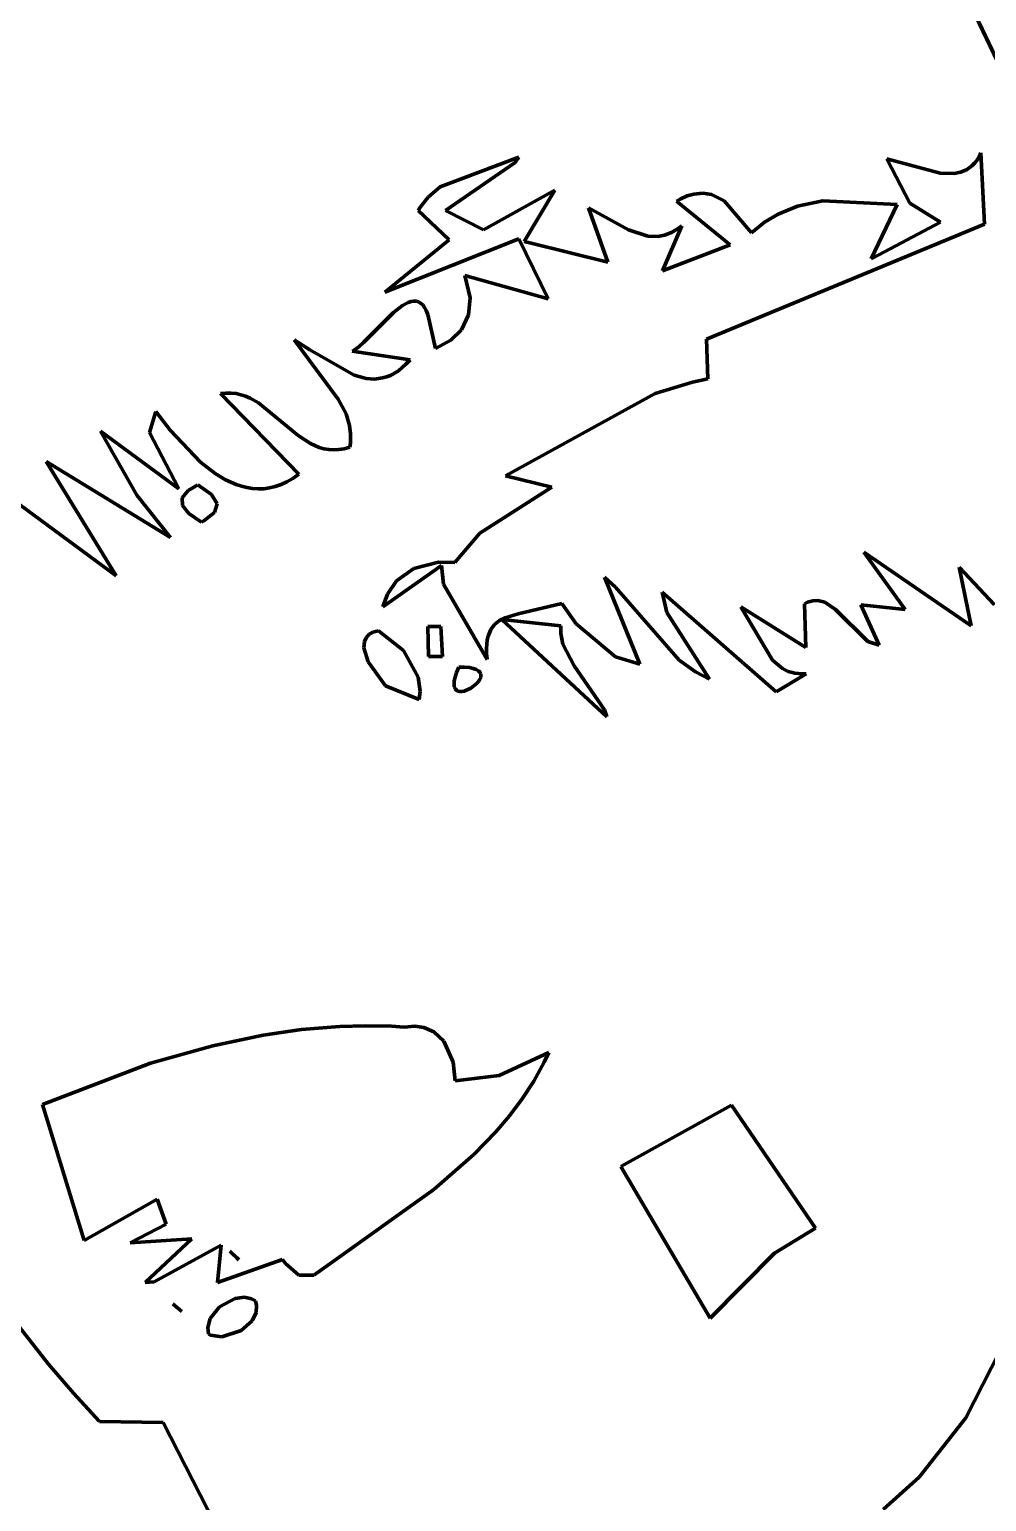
# Model space of a CAD drawing. Header units: millimetres. Extents: x 0 to 9.3, y 0 to 12.
# Drawn here: x 1.325 to 2.053, y 3.515 to 4.635 of the extents above; entities that cross this region are included whole.
import ezdxf

# ---------------------------------------------------------------- set-up
doc = ezdxf.new("R2010")
doc.units = ezdxf.units.MM
doc.layers.add('color#000000ff', color=7, linetype='CONTINUOUS', lineweight=100)
doc.layers.add('color#ffffffff', color=7, linetype='CONTINUOUS', lineweight=100)

msp = doc.modelspace()

# ---------------------------------------------------------------- linework, layer by layer
at = {"layer": 'color#000000ff'}
for p, q in [((2.1473, 4.4288), (1.9869, 4.7666)), ((1.6372, 4.5151), (1.697, 4.5377)), ((1.697, 4.5377), (1.6944, 4.5335)), ((1.9944, 4.5027), (1.9769, 4.5364)), ((1.9769, 4.5364), (2.0175, 4.5255)), ((2.0435, 4.533), (2.0453, 4.5352)), ((2.0453, 4.5352), (2.047, 4.5378)), ((2.047, 4.5378), (2.0485, 4.5408)), ((2.0485, 4.5408), (2.0511, 4.4866)), ((1.6944, 4.5335), (1.6413, 4.497)), ((2.0175, 4.5255), (2.028, 4.5252)), ((2.028, 4.5252), (2.0329, 4.5262)), ((2.0329, 4.5262), (2.0375, 4.5281)), ((2.0375, 4.5281), (2.0416, 4.531)), ((2.0416, 4.531), (2.0435, 4.533)), ((1.6281, 4.5072), (1.6372, 4.5151)), ((1.6701, 4.4823), (1.7245, 4.5126)), ((1.7245, 4.5126), (1.7011, 4.4734)), ((1.6222, 4.4999), (1.6281, 4.5072)), ((1.817, 4.5042), (1.8198, 4.5057)), ((1.8577, 4.4709), (1.817, 4.5042)), ((1.8198, 4.5057), (1.8251, 4.5081)), ((1.8251, 4.5081), (1.8301, 4.5096)), ((1.8301, 4.5096), (1.8371, 4.5103)), ((1.8371, 4.5103), (1.8436, 4.5093)), ((1.8436, 4.5093), (1.8533, 4.5045)), ((1.8533, 4.5045), (1.8741, 4.4801)), ((1.9091, 4.5003), (1.9282, 4.5044)), ((1.9282, 4.5044), (1.9848, 4.5017)), ((1.9848, 4.5017), (1.965, 4.4603)), ((2.0176, 4.4883), (1.9944, 4.5027)), ((1.6205, 4.4971), (1.6222, 4.4999)), ((1.644, 4.4747), (1.6205, 4.4971)), ((1.6413, 4.497), (1.6701, 4.4823)), ((1.7647, 4.4578), (1.7501, 4.4992)), ((1.7501, 4.4992), (1.7806, 4.4823)), ((1.884, 4.4881), (1.8944, 4.4944)), ((1.8944, 4.4944), (1.9091, 4.5003)), ((1.7806, 4.4823), (1.7953, 4.4776)), ((1.8028, 4.4774), (1.8079, 4.4784)), ((1.821, 4.4855), (1.8064, 4.4513)), ((1.8079, 4.4784), (1.8131, 4.4804)), ((1.8131, 4.4804), (1.8183, 4.4835)), ((1.8183, 4.4835), (1.821, 4.4855)), ((2.0511, 4.4866), (1.8397, 4.3993)), ((1.8741, 4.4801), (1.884, 4.4881)), ((1.9664, 4.4611), (2.0176, 4.4883)), ((1.6972, 4.4755), (1.5951, 4.435)), ((1.5951, 4.435), (1.644, 4.4747)), ((1.7195, 4.43), (1.6972, 4.4755)), ((1.7011, 4.4734), (1.7065, 4.4721)), ((1.7065, 4.4721), (1.7647, 4.4578)), ((1.7953, 4.4776), (1.8028, 4.4774)), ((1.8064, 4.4513), (1.8577, 4.4709)), ((1.965, 4.4603), (1.9664, 4.4611)), ((1.66, 4.4306), (1.656, 4.4477)), ((1.656, 4.4477), (1.7195, 4.43)), ((1.6019, 4.4196), (1.6087, 4.4248)), ((1.6087, 4.4248), (1.613, 4.4271)), ((1.613, 4.4271), (1.6151, 4.4278)), ((1.6151, 4.4278), (1.6171, 4.4281)), ((1.6171, 4.4281), (1.6189, 4.4281)), ((1.6189, 4.4281), (1.6207, 4.4276)), ((1.6207, 4.4276), (1.6224, 4.4267)), ((1.6224, 4.4267), (1.624, 4.4253)), ((1.624, 4.4253), (1.6254, 4.4234)), ((1.6254, 4.4234), (1.6266, 4.4209)), ((1.6589, 4.4176), (1.66, 4.4306)), ((1.5793, 4.397), (1.6019, 4.4196)), ((1.6266, 4.4209), (1.6278, 4.4179)), ((1.6278, 4.4179), (1.6338, 4.392)), ((1.6534, 4.4064), (1.6589, 4.4176)), ((1.6453, 4.3985), (1.6534, 4.4064)), ((1.5597, 4.3537), (1.5263, 4.3987)), ((1.5263, 4.3987), (1.5381, 4.3912)), ((1.5381, 4.3912), (1.5718, 4.3718)), ((1.5704, 4.39), (1.572, 4.3909)), ((1.6144, 4.3836), (1.5704, 4.39)), ((1.572, 4.3909), (1.5755, 4.3934)), ((1.5755, 4.3934), (1.5793, 4.397)), ((1.6338, 4.392), (1.6453, 4.3985)), ((1.8397, 4.3993), (1.8409, 4.369)), ((1.6056, 4.3752), (1.6085, 4.3776)), ((1.6085, 4.3776), (1.6115, 4.3804)), ((1.6115, 4.3804), (1.6144, 4.3836)), ((1.5718, 4.3718), (1.5811, 4.3693)), ((1.5811, 4.3693), (1.5873, 4.3689)), ((1.5873, 4.3689), (1.5934, 4.3697)), ((1.5934, 4.3697), (1.5965, 4.3705)), ((1.5965, 4.3705), (1.5995, 4.3717)), ((1.5995, 4.3717), (1.6025, 4.3733)), ((1.6025, 4.3733), (1.6056, 4.3752)), ((1.8291, 4.3666), (1.8008, 4.3578)), ((1.8409, 4.369), (1.8291, 4.3666)), ((1.4702, 4.3578), (1.4743, 4.3582)), ((1.5298, 4.2965), (1.4702, 4.3578)), ((1.4743, 4.3582), (1.4783, 4.3582)), ((1.4783, 4.3582), (1.4821, 4.3578)), ((1.4821, 4.3578), (1.4857, 4.357)), ((1.4857, 4.357), (1.4893, 4.3558)), ((1.4893, 4.3558), (1.4927, 4.3544)), ((1.8008, 4.3578), (1.6869, 4.2952)), ((1.4162, 4.3282), (1.421, 4.3443)), ((1.421, 4.3443), (1.432, 4.3301)), ((1.4927, 4.3544), (1.4992, 4.3507)), ((1.4992, 4.3507), (1.5292, 4.3259)), ((1.5657, 4.3425), (1.5597, 4.3537)), ((1.5684, 4.3335), (1.5657, 4.3425)), ((1.5692, 4.3272), (1.5684, 4.3335)), ((1.4065, 4.2805), (1.379, 4.3293)), ((1.379, 4.3293), (1.4385, 4.2853)), ((1.4385, 4.2853), (1.4162, 4.3282)), ((1.432, 4.3301), (1.4551, 4.3057)), ((1.5292, 4.3259), (1.5386, 4.3198)), ((1.569, 4.3205), (1.5692, 4.3272)), ((1.5386, 4.3198), (1.5453, 4.3169)), ((1.5453, 4.3169), (1.5488, 4.3159)), ((1.5488, 4.3159), (1.5525, 4.3153)), ((1.5525, 4.3153), (1.5562, 4.315)), ((1.5562, 4.315), (1.5601, 4.3152)), ((1.5601, 4.3152), (1.5642, 4.3159)), ((1.5642, 4.3159), (1.5685, 4.317)), ((1.5685, 4.317), (1.569, 4.3205)), ((1.391, 4.2192), (1.3377, 4.3061)), ((1.3377, 4.3061), (1.4321, 4.2483)), ((1.4551, 4.3057), (1.4662, 4.297)), ((1.2908, 4.293), (1.391, 4.2192)), ((1.4529, 4.2885), (1.4456, 4.2842)), ((1.4633, 4.2812), (1.4529, 4.2885)), ((1.4662, 4.297), (1.474, 4.2923)), ((1.474, 4.2923), (1.4821, 4.2886)), ((1.4821, 4.2886), (1.4862, 4.2873)), ((1.5119, 4.2872), (1.5163, 4.2887)), ((1.5163, 4.2887), (1.5208, 4.2907)), ((1.5208, 4.2907), (1.5253, 4.2933)), ((1.5253, 4.2933), (1.5298, 4.2965)), ((1.6869, 4.2952), (1.7222, 4.2867)), ((1.4321, 4.2483), (1.4065, 4.2805)), ((1.4456, 4.2842), (1.4411, 4.2786)), ((1.4411, 4.2786), (1.4413, 4.2728)), ((1.4676, 4.2741), (1.4633, 4.2812)), ((1.4862, 4.2873), (1.4903, 4.2863)), ((1.4903, 4.2863), (1.4946, 4.2856)), ((1.4946, 4.2856), (1.4988, 4.2854)), ((1.4988, 4.2854), (1.5031, 4.2855)), ((1.5031, 4.2855), (1.5075, 4.2861)), ((1.5075, 4.2861), (1.5119, 4.2872)), ((1.7222, 4.2867), (1.6675, 4.2518)), ((1.4413, 4.2728), (1.4462, 4.2666)), ((1.4462, 4.2666), (1.4559, 4.2601)), ((1.4576, 4.261), (1.4657, 4.2674)), ((1.4657, 4.2674), (1.4676, 4.2741)), ((1.4559, 4.2601), (1.4576, 4.261)), ((1.6675, 4.2518), (1.6485, 4.2294)), ((1.9909, 4.1935), (1.9594, 4.2371)), ((1.9594, 4.2371), (2.0411, 4.1811)), ((1.5937, 4.1956), (1.6382, 4.2272)), ((1.6173, 4.2249), (1.604, 4.2153)), ((1.6359, 4.2297), (1.6173, 4.2249)), ((1.6485, 4.2294), (1.6359, 4.2297)), ((1.6382, 4.2272), (1.6398, 4.213)), ((2.0411, 4.1811), (2.0318, 4.2257)), ((2.0318, 4.2257), (2.0589, 4.1972)), ((1.604, 4.2153), (1.5972, 4.2053)), ((1.6398, 4.213), (1.673, 4.1555)), ((1.789, 4.1521), (1.7622, 4.2182)), ((1.7622, 4.2182), (1.7707, 4.2105)), ((1.7707, 4.2105), (1.819, 4.1552)), ((1.5972, 4.2053), (1.5937, 4.1956)), ((1.8095, 4.1914), (1.8061, 4.2069)), ((1.8061, 4.2069), (1.8928, 4.1309)), ((1.9143, 4.198), (1.9165, 4.1991)), ((1.9165, 4.1991), (1.9206, 4.2003)), ((1.9206, 4.2003), (1.9244, 4.2005)), ((1.9244, 4.2005), (1.9298, 4.1992)), ((1.9298, 4.1992), (1.938, 4.1936)), ((1.6824, 4.1852), (1.6866, 4.1874)), ((1.6866, 4.1874), (1.6965, 4.1904)), ((1.6965, 4.1904), (1.7297, 4.1983)), ((1.7297, 4.1983), (1.7406, 4.1828)), ((1.8421, 4.1407), (1.8095, 4.1914)), ((1.89, 4.155), (1.8658, 4.1957)), ((1.8658, 4.1957), (1.9152, 4.1647)), ((1.9152, 4.1647), (1.9143, 4.198)), ((1.938, 4.1936), (1.9624, 4.1693)), ((1.9711, 4.1665), (1.9571, 4.1972)), ((1.9571, 4.1972), (1.9909, 4.1935)), ((1.5861, 4.1763), (1.583, 4.1745)), ((1.5881, 4.177), (1.5861, 4.1763)), ((1.5903, 4.1775), (1.5881, 4.177)), ((1.6094, 4.1624), (1.5903, 4.1775)), ((1.6278, 4.1808), (1.6283, 4.1579)), ((1.6379, 4.1808), (1.6278, 4.1808)), ((1.639, 4.1579), (1.6379, 4.1808)), ((1.6747, 4.176), (1.6758, 4.1783)), ((1.6758, 4.1783), (1.6787, 4.1822)), ((1.6787, 4.1822), (1.6824, 4.1852)), ((1.6841, 4.1861), (1.7639, 4.1119)), ((1.729, 4.1812), (1.6841, 4.1861)), ((1.7291, 4.1753), (1.729, 4.1812)), ((1.7406, 4.1828), (1.7707, 4.1575)), ((1.5797, 4.1693), (1.5793, 4.1645)), ((1.5809, 4.1721), (1.5797, 4.1693)), ((1.583, 4.1745), (1.5809, 4.1721)), ((1.6725, 4.1637), (1.6727, 4.1673)), ((1.6727, 4.1673), (1.6731, 4.1705)), ((1.6731, 4.1705), (1.6738, 4.1734)), ((1.6738, 4.1734), (1.6747, 4.176)), ((1.7306, 4.1672), (1.7291, 4.1753)), ((1.7392, 4.1508), (1.7306, 4.1672)), ((1.9624, 4.1693), (1.9711, 4.1665)), ((1.5793, 4.1645), (1.5825, 4.1537)), ((1.5825, 4.1537), (1.5957, 4.1356)), ((1.6206, 4.1422), (1.6094, 4.1624)), ((1.6283, 4.1579), (1.639, 4.1579)), ((1.6726, 4.1598), (1.6725, 4.1637)), ((1.673, 4.1555), (1.6726, 4.1598)), ((1.7707, 4.1575), (1.789, 4.1521)), ((1.819, 4.1552), (1.8314, 4.1461)), ((1.8975, 4.1487), (1.89, 4.155)), ((1.6497, 4.1457), (1.6486, 4.1422)), ((1.6514, 4.1498), (1.6497, 4.1457)), ((1.6558, 4.1498), (1.6514, 4.1498)), ((1.6595, 4.1494), (1.6558, 4.1498)), ((1.6624, 4.1488), (1.6595, 4.1494)), ((1.6647, 4.148), (1.6624, 4.1488)), ((1.6664, 4.147), (1.6647, 4.148)), ((1.6675, 4.1459), (1.6664, 4.147)), ((1.6682, 4.1446), (1.6675, 4.1459)), ((1.6681, 4.1418), (1.6683, 4.1432)), ((1.6683, 4.1432), (1.6682, 4.1446)), ((1.7621, 4.1172), (1.7392, 4.1508)), ((1.8314, 4.1461), (1.8421, 4.1407)), ((1.8928, 4.1309), (1.9156, 4.1447)), ((1.902, 4.1465), (1.8975, 4.1487)), ((1.907, 4.1451), (1.902, 4.1465)), ((1.9125, 4.1446), (1.907, 4.1451)), ((1.9156, 4.1447), (1.9125, 4.1446)), ((1.5957, 4.1356), (1.6212, 4.1252)), ((1.6221, 4.1315), (1.6206, 4.1422)), ((1.6212, 4.1252), (1.6221, 4.1315)), ((1.648, 4.1393), (1.6478, 4.1369)), ((1.6478, 4.1369), (1.648, 4.1349)), ((1.6486, 4.1422), (1.648, 4.1393)), ((1.648, 4.1349), (1.6486, 4.1334)), ((1.6486, 4.1334), (1.6496, 4.1323)), ((1.6496, 4.1323), (1.6507, 4.1316)), ((1.6507, 4.1316), (1.6521, 4.1313)), ((1.6521, 4.1313), (1.6537, 4.1313)), ((1.6537, 4.1313), (1.6554, 4.1315)), ((1.6554, 4.1315), (1.6607, 4.1338)), ((1.6607, 4.1338), (1.6654, 4.1375)), ((1.6654, 4.1375), (1.6675, 4.1404)), ((1.6675, 4.1404), (1.6681, 4.1418)), ((1.7639, 4.1119), (1.7621, 4.1172)), ((1.5318, 3.8741), (1.5028, 3.87)), ((1.561, 3.8765), (1.5318, 3.8741)), ((1.5806, 3.8771), (1.561, 3.8765)), ((1.6002, 3.8767), (1.5806, 3.8771)), ((1.61, 3.8761), (1.6002, 3.8767)), ((1.6179, 3.8768), (1.61, 3.8761)), ((1.6248, 3.8758), (1.6179, 3.8768)), ((1.6325, 3.8725), (1.6248, 3.8758)), ((1.5028, 3.87), (1.4644, 3.8619)), ((1.64, 3.8654), (1.6325, 3.8725)), ((1.6471, 3.8493), (1.64, 3.8654)), ((1.4644, 3.8619), (1.4171, 3.8485)), ((1.72, 3.8567), (1.6821, 3.8392)), ((1.7164, 3.8493), (1.72, 3.8567)), ((1.4171, 3.8485), (1.3348, 3.8171)), ((1.6487, 3.8351), (1.6471, 3.8493)), ((1.7085, 3.835), (1.7164, 3.8493)), ((1.6821, 3.8392), (1.6487, 3.8351)), ((1.6997, 3.8215), (1.7085, 3.835)), ((1.69, 3.8086), (1.6997, 3.8215)), ((1.3348, 3.8171), (1.3665, 3.7137)), ((1.6797, 3.7964), (1.69, 3.8086)), ((1.8588, 3.8167), (1.7747, 3.77)), ((1.9226, 3.723), (1.8588, 3.8167)), ((1.6629, 3.7791), (1.6797, 3.7964)), ((1.6324, 3.7526), (1.6629, 3.7791)), ((1.7747, 3.77), (1.8427, 3.6547)), ((1.5533, 3.6961), (1.6324, 3.7526)), ((1.3665, 3.7137), (1.422, 3.7452)), ((1.422, 3.7452), (1.4289, 3.7262)), ((1.4289, 3.7262), (1.4015, 3.7119)), ((1.8915, 3.704), (1.9226, 3.723)), ((1.4015, 3.7119), (1.4484, 3.715)), ((1.4484, 3.715), (1.413, 3.6817)), ((1.4199, 3.6822), (1.4708, 3.7101)), ((1.4708, 3.7101), (1.468, 3.6819)), ((1.468, 3.6819), (1.5175, 3.6994)), ((1.4773, 3.7057), (1.4842, 3.699)), ((1.4826, 3.7005), (1.4773, 3.7057)), ((1.4842, 3.699), (1.4826, 3.7005)), ((1.5175, 3.6994), (1.5197, 3.6962)), ((1.5197, 3.6962), (1.5299, 3.6874)), ((1.5411, 3.6874), (1.5533, 3.6961)), ((1.8427, 3.6547), (1.8915, 3.704)), ((1.5299, 3.6874), (1.5411, 3.6874)), ((1.3394, 3.6196), (1.2944, 3.677)), ((1.413, 3.6817), (1.4199, 3.6822)), ((1.434, 3.6656), (1.4365, 3.6634)), ((1.4409, 3.6597), (1.434, 3.6656)), ((1.4365, 3.6634), (1.4409, 3.6597)), ((1.4695, 3.6632), (1.4625, 3.6543)), ((1.4814, 3.6697), (1.4695, 3.6632)), ((1.4886, 3.6706), (1.4814, 3.6697)), ((1.4938, 3.6695), (1.4886, 3.6706)), ((1.4969, 3.6678), (1.4938, 3.6695)), ((1.4977, 3.6642), (1.4969, 3.6678)), ((1.4974, 3.659), (1.4977, 3.6642)), ((1.4625, 3.6543), (1.4606, 3.6475)), ((1.4859, 3.6453), (1.4943, 3.6527)), ((1.4943, 3.6527), (1.4974, 3.659)), ((1.4606, 3.6475), (1.4611, 3.6424)), ((1.4611, 3.6424), (1.4626, 3.6417)), ((1.4626, 3.6417), (1.4713, 3.6406)), ((1.4713, 3.6406), (1.4859, 3.6453)), ((2.0632, 3.6302), (2.0371, 3.5788)), ((1.3585, 3.5976), (1.3394, 3.6196)), ((1.3783, 3.5762), (1.3585, 3.5976)), ((1.4267, 3.5754), (1.3783, 3.5762)), ((1.4795, 3.4721), (1.4267, 3.5754)), ((2.0371, 3.5788), (2.0014, 3.5338)), ((2.0014, 3.5338), (1.974, 3.5092))]:
    msp.add_line(p, q, dxfattribs=at)
at = {"layer": 'color#ffffffff'}
for p, q in [((1.9869, 4.7666), (2.1473, 4.4288)), ((1.697, 4.5377), (1.6372, 4.5151)), ((1.6944, 4.5335), (1.697, 4.5377)), ((2.0175, 4.5255), (1.9769, 4.5364)), ((1.9769, 4.5364), (1.9944, 4.5027)), ((2.0453, 4.5352), (2.0435, 4.533)), ((2.047, 4.5378), (2.0453, 4.5352)), ((2.0485, 4.5408), (2.047, 4.5378)), ((2.0511, 4.4866), (2.0485, 4.5408)), ((1.6413, 4.497), (1.6944, 4.5335)), ((2.028, 4.5252), (2.0175, 4.5255)), ((2.0329, 4.5262), (2.028, 4.5252)), ((2.0375, 4.5281), (2.0329, 4.5262)), ((2.0416, 4.531), (2.0375, 4.5281)), ((2.0435, 4.533), (2.0416, 4.531)), ((1.6372, 4.5151), (1.6281, 4.5072)), ((1.7245, 4.5126), (1.6701, 4.4823)), ((1.7011, 4.4734), (1.7245, 4.5126)), ((1.6281, 4.5072), (1.6222, 4.4999)), ((1.8198, 4.5057), (1.817, 4.5042)), ((1.817, 4.5042), (1.8577, 4.4709)), ((1.8251, 4.5081), (1.8198, 4.5057)), ((1.8301, 4.5096), (1.8251, 4.5081)), ((1.8371, 4.5103), (1.8301, 4.5096)), ((1.8436, 4.5093), (1.8371, 4.5103)), ((1.8533, 4.5045), (1.8436, 4.5093)), ((1.8741, 4.4801), (1.8533, 4.5045)), ((1.9282, 4.5044), (1.9091, 4.5003)), ((1.9848, 4.5017), (1.9282, 4.5044)), ((1.965, 4.4603), (1.9848, 4.5017)), ((1.9944, 4.5027), (2.0176, 4.4883)), ((1.6222, 4.4999), (1.6205, 4.4971)), ((1.6205, 4.4971), (1.644, 4.4747)), ((1.6701, 4.4823), (1.6413, 4.497)), ((1.7806, 4.4823), (1.7501, 4.4992)), ((1.7501, 4.4992), (1.7647, 4.4578)), ((1.8944, 4.4944), (1.884, 4.4881)), ((1.9091, 4.5003), (1.8944, 4.4944)), ((1.7953, 4.4776), (1.7806, 4.4823)), ((1.8079, 4.4784), (1.8028, 4.4774)), ((1.8064, 4.4513), (1.821, 4.4855)), ((1.8131, 4.4804), (1.8079, 4.4784)), ((1.8183, 4.4835), (1.8131, 4.4804)), ((1.821, 4.4855), (1.8183, 4.4835)), ((1.8397, 4.3993), (2.0511, 4.4866)), ((1.884, 4.4881), (1.8741, 4.4801)), ((2.0176, 4.4883), (1.9664, 4.4611)), ((1.5951, 4.435), (1.6972, 4.4755)), ((1.644, 4.4747), (1.5951, 4.435)), ((1.6972, 4.4755), (1.7195, 4.43)), ((1.7065, 4.4721), (1.7011, 4.4734)), ((1.7647, 4.4578), (1.7065, 4.4721)), ((1.8028, 4.4774), (1.7953, 4.4776)), ((1.8577, 4.4709), (1.8064, 4.4513)), ((1.9664, 4.4611), (1.965, 4.4603)), ((1.7195, 4.43), (1.656, 4.4477)), ((1.656, 4.4477), (1.66, 4.4306)), ((1.6087, 4.4248), (1.6019, 4.4196)), ((1.613, 4.4271), (1.6087, 4.4248)), ((1.6151, 4.4278), (1.613, 4.4271)), ((1.6171, 4.4281), (1.6151, 4.4278)), ((1.6189, 4.4281), (1.6171, 4.4281)), ((1.6207, 4.4276), (1.6189, 4.4281)), ((1.6224, 4.4267), (1.6207, 4.4276)), ((1.624, 4.4253), (1.6224, 4.4267)), ((1.6254, 4.4234), (1.624, 4.4253)), ((1.6266, 4.4209), (1.6254, 4.4234)), ((1.66, 4.4306), (1.6589, 4.4176)), ((1.6019, 4.4196), (1.5793, 4.397)), ((1.6278, 4.4179), (1.6266, 4.4209)), ((1.6338, 4.392), (1.6278, 4.4179)), ((1.6589, 4.4176), (1.6534, 4.4064)), ((1.6534, 4.4064), (1.6453, 4.3985)), ((1.5381, 4.3912), (1.5263, 4.3987)), ((1.5263, 4.3987), (1.5597, 4.3537)), ((1.5718, 4.3718), (1.5381, 4.3912)), ((1.572, 4.3909), (1.5704, 4.39)), ((1.5704, 4.39), (1.6144, 4.3836)), ((1.5755, 4.3934), (1.572, 4.3909)), ((1.5793, 4.397), (1.5755, 4.3934)), ((1.6453, 4.3985), (1.6338, 4.392)), ((1.8409, 4.369), (1.8397, 4.3993)), ((1.6085, 4.3776), (1.6056, 4.3752)), ((1.6115, 4.3804), (1.6085, 4.3776)), ((1.6144, 4.3836), (1.6115, 4.3804)), ((1.5811, 4.3693), (1.5718, 4.3718)), ((1.5873, 4.3689), (1.5811, 4.3693)), ((1.5934, 4.3697), (1.5873, 4.3689)), ((1.5965, 4.3705), (1.5934, 4.3697)), ((1.5995, 4.3717), (1.5965, 4.3705)), ((1.6025, 4.3733), (1.5995, 4.3717)), ((1.6056, 4.3752), (1.6025, 4.3733)), ((1.8008, 4.3578), (1.8291, 4.3666)), ((1.8291, 4.3666), (1.8409, 4.369)), ((1.4743, 4.3582), (1.4702, 4.3578)), ((1.4702, 4.3578), (1.5298, 4.2965)), ((1.4783, 4.3582), (1.4743, 4.3582)), ((1.4821, 4.3578), (1.4783, 4.3582)), ((1.4857, 4.357), (1.4821, 4.3578)), ((1.4893, 4.3558), (1.4857, 4.357)), ((1.4927, 4.3544), (1.4893, 4.3558)), ((1.6869, 4.2952), (1.8008, 4.3578)), ((1.421, 4.3443), (1.4162, 4.3282)), ((1.432, 4.3301), (1.421, 4.3443)), ((1.4992, 4.3507), (1.4927, 4.3544)), ((1.5292, 4.3259), (1.4992, 4.3507)), ((1.5597, 4.3537), (1.5657, 4.3425)), ((1.5657, 4.3425), (1.5684, 4.3335)), ((1.5684, 4.3335), (1.5692, 4.3272)), ((1.4385, 4.2853), (1.379, 4.3293)), ((1.379, 4.3293), (1.4065, 4.2805)), ((1.4162, 4.3282), (1.4385, 4.2853)), ((1.4551, 4.3057), (1.432, 4.3301)), ((1.5386, 4.3198), (1.5292, 4.3259)), ((1.5692, 4.3272), (1.569, 4.3205)), ((1.5453, 4.3169), (1.5386, 4.3198)), ((1.5488, 4.3159), (1.5453, 4.3169)), ((1.5525, 4.3153), (1.5488, 4.3159)), ((1.5562, 4.315), (1.5525, 4.3153)), ((1.5601, 4.3152), (1.5562, 4.315)), ((1.5642, 4.3159), (1.5601, 4.3152)), ((1.5685, 4.317), (1.5642, 4.3159)), ((1.569, 4.3205), (1.5685, 4.317)), ((1.4321, 4.2483), (1.3377, 4.3061)), ((1.3377, 4.3061), (1.391, 4.2192)), ((1.4662, 4.297), (1.4551, 4.3057)), ((1.391, 4.2192), (1.2908, 4.293)), ((1.4456, 4.2842), (1.4529, 4.2885)), ((1.4529, 4.2885), (1.4633, 4.2812)), ((1.474, 4.2923), (1.4662, 4.297)), ((1.4821, 4.2886), (1.474, 4.2923)), ((1.4862, 4.2873), (1.4821, 4.2886)), ((1.5163, 4.2887), (1.5119, 4.2872)), ((1.5208, 4.2907), (1.5163, 4.2887)), ((1.5253, 4.2933), (1.5208, 4.2907)), ((1.5298, 4.2965), (1.5253, 4.2933)), ((1.7222, 4.2867), (1.6869, 4.2952)), ((1.4065, 4.2805), (1.4321, 4.2483)), ((1.4411, 4.2786), (1.4456, 4.2842)), ((1.4413, 4.2728), (1.4411, 4.2786)), ((1.4633, 4.2812), (1.4676, 4.2741)), ((1.4903, 4.2863), (1.4862, 4.2873)), ((1.4946, 4.2856), (1.4903, 4.2863)), ((1.4988, 4.2854), (1.4946, 4.2856)), ((1.5031, 4.2855), (1.4988, 4.2854)), ((1.5075, 4.2861), (1.5031, 4.2855)), ((1.5119, 4.2872), (1.5075, 4.2861)), ((1.6675, 4.2518), (1.7222, 4.2867)), ((1.4462, 4.2666), (1.4413, 4.2728)), ((1.4559, 4.2601), (1.4462, 4.2666)), ((1.4657, 4.2674), (1.4576, 4.261)), ((1.4676, 4.2741), (1.4657, 4.2674)), ((1.4576, 4.261), (1.4559, 4.2601)), ((1.6485, 4.2294), (1.6675, 4.2518)), ((2.0411, 4.1811), (1.9594, 4.2371)), ((1.9594, 4.2371), (1.9909, 4.1935)), ((1.6382, 4.2272), (1.5937, 4.1956)), ((1.604, 4.2153), (1.6173, 4.2249)), ((1.6173, 4.2249), (1.6359, 4.2297)), ((1.6359, 4.2297), (1.6485, 4.2294)), ((1.6398, 4.213), (1.6382, 4.2272)), ((2.0589, 4.1972), (2.0318, 4.2257)), ((2.0318, 4.2257), (2.0411, 4.1811)), ((1.5972, 4.2053), (1.604, 4.2153)), ((1.673, 4.1555), (1.6398, 4.213)), ((1.7707, 4.2105), (1.7622, 4.2182)), ((1.7622, 4.2182), (1.789, 4.1521)), ((1.819, 4.1552), (1.7707, 4.2105)), ((1.5937, 4.1956), (1.5972, 4.2053)), ((1.8928, 4.1309), (1.8061, 4.2069)), ((1.8061, 4.2069), (1.8095, 4.1914)), ((1.9165, 4.1991), (1.9143, 4.198)), ((1.9206, 4.2003), (1.9165, 4.1991)), ((1.9244, 4.2005), (1.9206, 4.2003)), ((1.9298, 4.1992), (1.9244, 4.2005)), ((1.938, 4.1936), (1.9298, 4.1992)), ((1.6866, 4.1874), (1.6824, 4.1852)), ((1.6965, 4.1904), (1.6866, 4.1874)), ((1.7297, 4.1983), (1.6965, 4.1904)), ((1.7406, 4.1828), (1.7297, 4.1983)), ((1.8095, 4.1914), (1.8421, 4.1407)), ((1.9152, 4.1647), (1.8658, 4.1957)), ((1.8658, 4.1957), (1.89, 4.155)), ((1.9143, 4.198), (1.9152, 4.1647)), ((1.9624, 4.1693), (1.938, 4.1936)), ((1.9909, 4.1935), (1.9571, 4.1972)), ((1.9571, 4.1972), (1.9711, 4.1665)), ((1.583, 4.1745), (1.5861, 4.1763)), ((1.5861, 4.1763), (1.5881, 4.177)), ((1.5881, 4.177), (1.5903, 4.1775)), ((1.5903, 4.1775), (1.6094, 4.1624)), ((1.6278, 4.1808), (1.6379, 4.1808)), ((1.6283, 4.1579), (1.6278, 4.1808)), ((1.6379, 4.1808), (1.639, 4.1579)), ((1.6758, 4.1783), (1.6747, 4.176)), ((1.6787, 4.1822), (1.6758, 4.1783)), ((1.6824, 4.1852), (1.6787, 4.1822)), ((1.6841, 4.1861), (1.729, 4.1812)), ((1.7639, 4.1119), (1.6841, 4.1861)), ((1.729, 4.1812), (1.7291, 4.1753)), ((1.7707, 4.1575), (1.7406, 4.1828)), ((1.5793, 4.1645), (1.5797, 4.1693)), ((1.5797, 4.1693), (1.5809, 4.1721)), ((1.5809, 4.1721), (1.583, 4.1745)), ((1.6727, 4.1673), (1.6725, 4.1637)), ((1.6731, 4.1705), (1.6727, 4.1673)), ((1.6738, 4.1734), (1.6731, 4.1705)), ((1.6747, 4.176), (1.6738, 4.1734)), ((1.7291, 4.1753), (1.7306, 4.1672)), ((1.7306, 4.1672), (1.7392, 4.1508)), ((1.9711, 4.1665), (1.9624, 4.1693)), ((1.5825, 4.1537), (1.5793, 4.1645)), ((1.5957, 4.1356), (1.5825, 4.1537)), ((1.6094, 4.1624), (1.6206, 4.1422)), ((1.639, 4.1579), (1.6283, 4.1579)), ((1.6725, 4.1637), (1.6726, 4.1598)), ((1.6726, 4.1598), (1.673, 4.1555)), ((1.789, 4.1521), (1.7707, 4.1575)), ((1.8314, 4.1461), (1.819, 4.1552)), ((1.89, 4.155), (1.8975, 4.1487)), ((1.6486, 4.1422), (1.6497, 4.1457)), ((1.6497, 4.1457), (1.6514, 4.1498)), ((1.6514, 4.1498), (1.6558, 4.1498)), ((1.6558, 4.1498), (1.6595, 4.1494)), ((1.6595, 4.1494), (1.6624, 4.1488)), ((1.6624, 4.1488), (1.6647, 4.148)), ((1.6647, 4.148), (1.6664, 4.147)), ((1.6664, 4.147), (1.6675, 4.1459)), ((1.6675, 4.1459), (1.6682, 4.1446)), ((1.6683, 4.1432), (1.6681, 4.1418)), ((1.6682, 4.1446), (1.6683, 4.1432)), ((1.7392, 4.1508), (1.7621, 4.1172)), ((1.8421, 4.1407), (1.8314, 4.1461)), ((1.9156, 4.1447), (1.8928, 4.1309)), ((1.8975, 4.1487), (1.902, 4.1465)), ((1.902, 4.1465), (1.907, 4.1451)), ((1.907, 4.1451), (1.9125, 4.1446)), ((1.9125, 4.1446), (1.9156, 4.1447)), ((1.6212, 4.1252), (1.5957, 4.1356)), ((1.6206, 4.1422), (1.6221, 4.1315)), ((1.6221, 4.1315), (1.6212, 4.1252)), ((1.6478, 4.1369), (1.648, 4.1393)), ((1.648, 4.1349), (1.6478, 4.1369)), ((1.648, 4.1393), (1.6486, 4.1422)), ((1.6486, 4.1334), (1.648, 4.1349)), ((1.6496, 4.1323), (1.6486, 4.1334)), ((1.6507, 4.1316), (1.6496, 4.1323)), ((1.6521, 4.1313), (1.6507, 4.1316)), ((1.6537, 4.1313), (1.6521, 4.1313)), ((1.6554, 4.1315), (1.6537, 4.1313)), ((1.6607, 4.1338), (1.6554, 4.1315)), ((1.6654, 4.1375), (1.6607, 4.1338)), ((1.6675, 4.1404), (1.6654, 4.1375)), ((1.6681, 4.1418), (1.6675, 4.1404)), ((1.7621, 4.1172), (1.7639, 4.1119)), ((1.5028, 3.87), (1.5318, 3.8741)), ((1.5318, 3.8741), (1.561, 3.8765)), ((1.561, 3.8765), (1.5806, 3.8771)), ((1.5806, 3.8771), (1.6002, 3.8767)), ((1.6002, 3.8767), (1.61, 3.8761)), ((1.61, 3.8761), (1.6179, 3.8768)), ((1.6179, 3.8768), (1.6248, 3.8758)), ((1.6248, 3.8758), (1.6325, 3.8725)), ((1.4644, 3.8619), (1.5028, 3.87)), ((1.6325, 3.8725), (1.64, 3.8654)), ((1.64, 3.8654), (1.6471, 3.8493)), ((1.4171, 3.8485), (1.4644, 3.8619)), ((1.6821, 3.8392), (1.72, 3.8567)), ((1.72, 3.8567), (1.7164, 3.8493)), ((1.3348, 3.8171), (1.4171, 3.8485)), ((1.6471, 3.8493), (1.6487, 3.8351)), ((1.7164, 3.8493), (1.7085, 3.835)), ((1.6487, 3.8351), (1.6821, 3.8392)), ((1.7085, 3.835), (1.6997, 3.8215)), ((1.6997, 3.8215), (1.69, 3.8086)), ((1.3665, 3.7137), (1.3348, 3.8171)), ((1.69, 3.8086), (1.6797, 3.7964)), ((1.7747, 3.77), (1.8588, 3.8167)), ((1.8588, 3.8167), (1.9226, 3.723)), ((1.6797, 3.7964), (1.6629, 3.7791)), ((1.6629, 3.7791), (1.6324, 3.7526)), ((1.8427, 3.6547), (1.7747, 3.77)), ((1.6324, 3.7526), (1.5533, 3.6961)), ((1.422, 3.7452), (1.3665, 3.7137)), ((1.4289, 3.7262), (1.422, 3.7452)), ((1.4015, 3.7119), (1.4289, 3.7262)), ((1.9226, 3.723), (1.8915, 3.704)), ((1.4484, 3.715), (1.4015, 3.7119)), ((1.413, 3.6817), (1.4484, 3.715)), ((1.4708, 3.7101), (1.4199, 3.6822)), ((1.468, 3.6819), (1.4708, 3.7101)), ((1.5175, 3.6994), (1.468, 3.6819)), ((1.4773, 3.7057), (1.4826, 3.7005)), ((1.4842, 3.699), (1.4773, 3.7057)), ((1.4826, 3.7005), (1.4842, 3.699)), ((1.5197, 3.6962), (1.5175, 3.6994)), ((1.5299, 3.6874), (1.5197, 3.6962)), ((1.5533, 3.6961), (1.5411, 3.6874)), ((1.8915, 3.704), (1.8427, 3.6547)), ((1.5411, 3.6874), (1.5299, 3.6874)), ((1.2944, 3.677), (1.3394, 3.6196)), ((1.4199, 3.6822), (1.413, 3.6817)), ((1.434, 3.6656), (1.4409, 3.6597)), ((1.4365, 3.6634), (1.434, 3.6656)), ((1.4409, 3.6597), (1.4365, 3.6634)), ((1.4625, 3.6543), (1.4695, 3.6632)), ((1.4695, 3.6632), (1.4814, 3.6697)), ((1.4814, 3.6697), (1.4886, 3.6706)), ((1.4886, 3.6706), (1.4938, 3.6695)), ((1.4938, 3.6695), (1.4969, 3.6678)), ((1.4969, 3.6678), (1.4977, 3.6642)), ((1.4977, 3.6642), (1.4974, 3.659)), ((1.4606, 3.6475), (1.4625, 3.6543)), ((1.4943, 3.6527), (1.4859, 3.6453)), ((1.4974, 3.659), (1.4943, 3.6527)), ((1.4611, 3.6424), (1.4606, 3.6475)), ((1.4626, 3.6417), (1.4611, 3.6424)), ((1.4713, 3.6406), (1.4626, 3.6417)), ((1.4859, 3.6453), (1.4713, 3.6406)), ((2.0371, 3.5788), (2.0632, 3.6302)), ((1.3394, 3.6196), (1.3585, 3.5976)), ((1.3585, 3.5976), (1.3783, 3.5762)), ((1.3783, 3.5762), (1.4267, 3.5754)), ((1.4267, 3.5754), (1.4795, 3.4721)), ((2.0014, 3.5338), (2.0371, 3.5788)), ((1.974, 3.5092), (2.0014, 3.5338))]:
    msp.add_line(p, q, dxfattribs=at)

doc.saveas('drawing.dxf')
